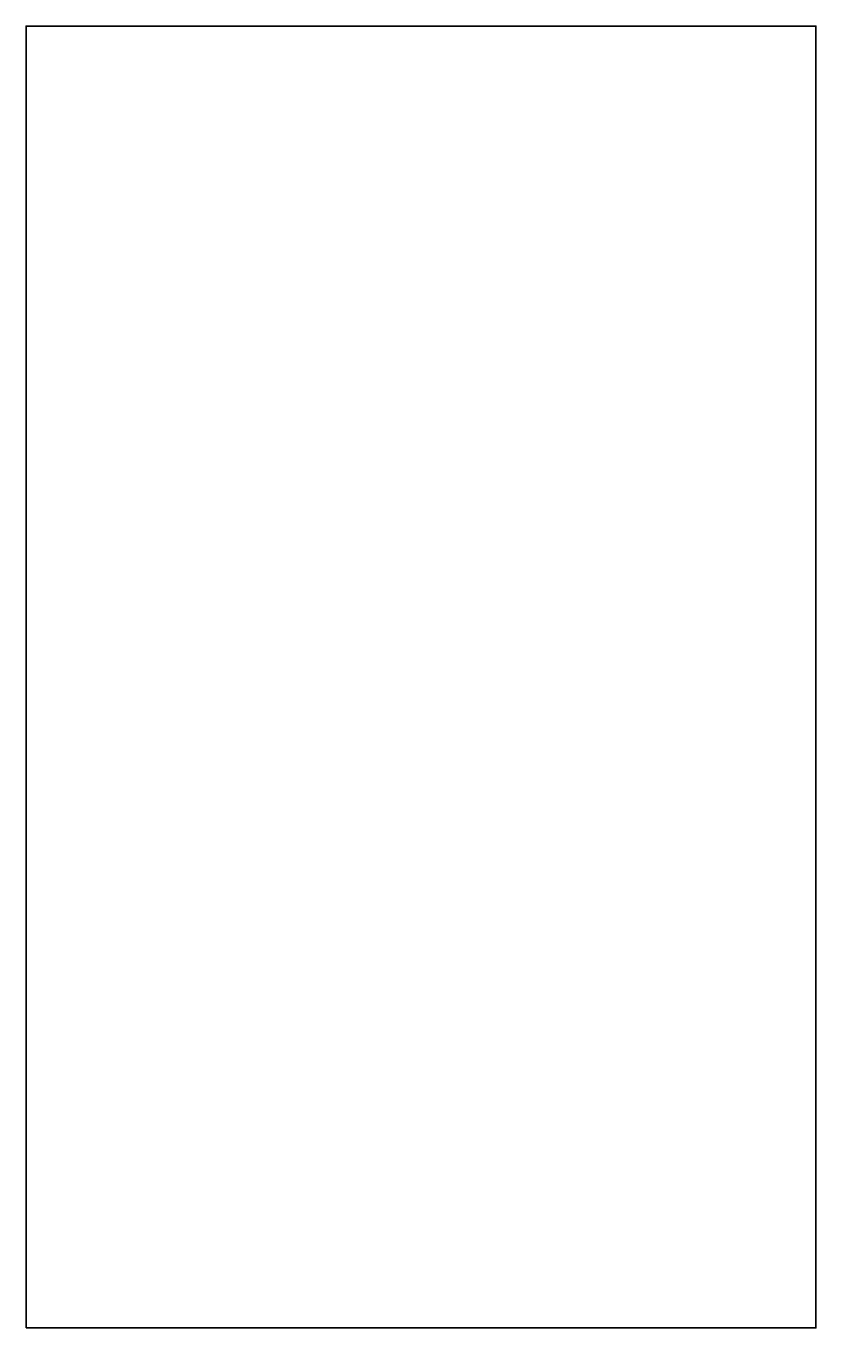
# Model space of a CAD drawing. Extents: x -197 to 1215, y -1520 to 808.
import ezdxf

# ---------------------------------------------------------------- set-up
doc = ezdxf.new("R2010")
doc.units = 0
doc.header["$MEASUREMENT"] = 0
doc.layers.add('Thru-cut', color=7, linetype='Continuous', lineweight=0)

msp = doc.modelspace()

# ---------------------------------------------------------------- linework, layer by layer
at = {"layer": 'Thru-cut', "color": 140, "lineweight": 35, "true_color": 0x00aeef}
msp.add_lwpolyline([(-197.2, -1520.1), (1214.8, -1520.1), (1214.8, 807.8), (-197.2, 807.8)], close=True, dxfattribs=at)

doc.saveas('drawing.dxf')
